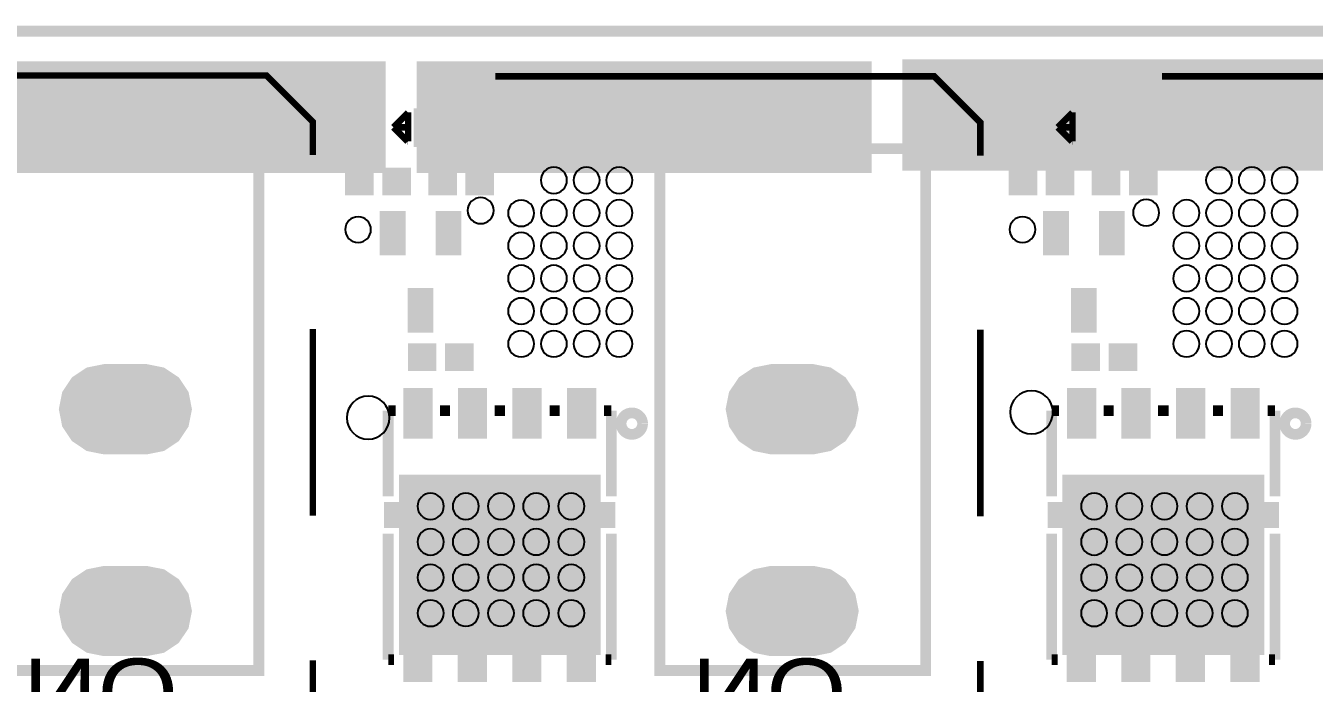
# Model space of a CAD drawing. Header units: millimetres. Extents: x -1 to 130, y -79 to 1.
# Drawn here: x 84.98 to 114.99, y -15.19 to 0.13 of the extents above; entities that cross this region are included whole.
import ezdxf
from ezdxf.enums import TextEntityAlignment as Align

# ---------------------------------------------------------------- set-up
doc = ezdxf.new("R2010")
doc.units = ezdxf.units.MM
doc.header["$MEASUREMENT"] = 0
for name, color, linetype, true_color in [('Board-Outline-Layer', 7, 'Continuous', 0xff00ff), ('Bottom-Silkscreen-Layer', 7, 'Continuous', 0x808000), ('Bottom-Solder-Mask-Layer', 7, 'Continuous', 0xff00ff), ('Multi-Layer', 7, 'Continuous', 0xc0c0c0), ('Top-Silkscreen-Layer', 7, 'Continuous', 0xffff00), ('Top-Solder-Mask-Layer', 7, 'Continuous', 0x800080)]:
    doc.layers.add(name, color=color, linetype=linetype, true_color=true_color)
doc.styles.get("Standard").update_dxf_attribs({"font": 'arial.ttf'})

msp = doc.modelspace()

# ---------------------------------------------------------------- hatches: boundary and pattern name
at = {"layer": 'Bottom-Solder-Mask-Layer'}
for points in [[(93.363, -0.7), (93.363, -3.3), (82.763, -3.3), (82.763, -0.7)], [(104.682, -0.7), (104.682, -3.3), (94.082, -3.3), (94.082, -0.7)], [(116, -0.65), (116, -3.25), (105.4, -3.25), (105.4, -0.65)], [(86.8, -9.855), (86.398, -9.775), (86.057, -9.547), (85.829, -9.206), (85.749, -8.804), (85.829, -8.402), (86.057, -8.061), (86.398, -7.833), (86.8, -7.753), (87.8, -7.753), (88.202, -7.833), (88.543, -8.061), (88.771, -8.402), (88.851, -8.804), (88.771, -9.206), (88.543, -9.547), (88.202, -9.775), (87.8, -9.855)], [(102.331, -9.855), (101.929, -9.775), (101.588, -9.547), (101.36, -9.206), (101.28, -8.804), (101.36, -8.402), (101.588, -8.061), (101.929, -7.833), (102.331, -7.753), (103.331, -7.753), (103.733, -7.833), (104.074, -8.061), (104.302, -8.402), (104.382, -8.804), (104.302, -9.206), (104.074, -9.547), (103.733, -9.775), (103.331, -9.855)], [(86.8, -14.555), (86.398, -14.475), (86.057, -14.247), (85.829, -13.906), (85.749, -13.504), (85.829, -13.102), (86.057, -12.761), (86.398, -12.533), (86.8, -12.453), (87.8, -12.453), (88.202, -12.533), (88.543, -12.761), (88.771, -13.102), (88.851, -13.504), (88.771, -13.906), (88.543, -14.247), (88.202, -14.475), (87.8, -14.555)], [(102.331, -14.555), (101.929, -14.475), (101.588, -14.247), (101.36, -13.906), (101.28, -13.504), (101.36, -13.102), (101.588, -12.761), (101.929, -12.533), (102.331, -12.453), (103.331, -12.453), (103.733, -12.533), (104.074, -12.761), (104.302, -13.102), (104.382, -13.504), (104.302, -13.906), (104.074, -14.247), (103.733, -14.475), (103.331, -14.555)]]:
    msp.add_hatch(color=256, dxfattribs=at).paths.add_polyline_path(points)
at = {"layer": 'Multi-Layer'}
for points in [[(86.8, -9.804), (86.366, -9.705), (86.018, -9.428), (85.825, -9.027), (85.825, -8.581), (86.018, -8.181), (86.366, -7.903), (86.8, -7.804), (87.8, -7.804), (88.234, -7.903), (88.582, -8.181), (88.775, -8.581), (88.775, -9.027), (88.582, -9.428), (88.234, -9.705), (87.8, -9.804)], [(86.8, -9.804), (86.366, -9.705), (86.018, -9.428), (85.825, -9.027), (85.825, -8.581), (86.018, -8.181), (86.366, -7.903), (86.8, -7.804), (87.8, -7.804), (88.234, -7.903), (88.582, -8.181), (88.775, -8.581), (88.775, -9.027), (88.582, -9.428), (88.234, -9.705), (87.8, -9.804)], [(86.8, -9.804), (86.366, -9.705), (86.018, -9.428), (85.825, -9.027), (85.825, -8.581), (86.018, -8.181), (86.366, -7.903), (86.8, -7.804), (87.8, -7.804), (88.234, -7.903), (88.582, -8.181), (88.775, -8.581), (88.775, -9.027), (88.582, -9.428), (88.234, -9.705), (87.8, -9.804)], [(102.331, -9.804), (101.897, -9.705), (101.549, -9.428), (101.356, -9.027), (101.356, -8.581), (101.549, -8.181), (101.897, -7.903), (102.331, -7.804), (103.331, -7.804), (103.765, -7.903), (104.113, -8.181), (104.306, -8.581), (104.306, -9.027), (104.113, -9.428), (103.765, -9.705), (103.331, -9.804)], [(102.331, -9.804), (101.897, -9.705), (101.549, -9.428), (101.356, -9.027), (101.356, -8.581), (101.549, -8.181), (101.897, -7.903), (102.331, -7.804), (103.331, -7.804), (103.765, -7.903), (104.113, -8.181), (104.306, -8.581), (104.306, -9.027), (104.113, -9.428), (103.765, -9.705), (103.331, -9.804)], [(102.331, -9.804), (101.897, -9.705), (101.549, -9.428), (101.356, -9.027), (101.356, -8.581), (101.549, -8.181), (101.897, -7.903), (102.331, -7.804), (103.331, -7.804), (103.765, -7.903), (104.113, -8.181), (104.306, -8.581), (104.306, -9.027), (104.113, -9.428), (103.765, -9.705), (103.331, -9.804)], [(86.8, -14.504), (86.366, -14.405), (86.018, -14.128), (85.825, -13.727), (85.825, -13.282), (86.018, -12.881), (86.366, -12.603), (86.8, -12.504), (87.8, -12.504), (88.234, -12.603), (88.582, -12.881), (88.775, -13.282), (88.775, -13.727), (88.582, -14.128), (88.234, -14.405), (87.8, -14.504)], [(86.8, -14.504), (86.366, -14.405), (86.018, -14.128), (85.825, -13.727), (85.825, -13.282), (86.018, -12.881), (86.366, -12.603), (86.8, -12.504), (87.8, -12.504), (88.234, -12.603), (88.582, -12.881), (88.775, -13.282), (88.775, -13.727), (88.582, -14.128), (88.234, -14.405), (87.8, -14.504)], [(86.8, -14.504), (86.366, -14.405), (86.018, -14.128), (85.825, -13.727), (85.825, -13.282), (86.018, -12.881), (86.366, -12.603), (86.8, -12.504), (87.8, -12.504), (88.234, -12.603), (88.582, -12.881), (88.775, -13.282), (88.775, -13.727), (88.582, -14.128), (88.234, -14.405), (87.8, -14.504)], [(102.331, -14.504), (101.897, -14.405), (101.549, -14.128), (101.356, -13.727), (101.356, -13.282), (101.549, -12.881), (101.897, -12.603), (102.331, -12.504), (103.331, -12.504), (103.765, -12.603), (104.113, -12.881), (104.306, -13.282), (104.306, -13.727), (104.113, -14.128), (103.765, -14.405), (103.331, -14.504)], [(102.331, -14.504), (101.897, -14.405), (101.549, -14.128), (101.356, -13.727), (101.356, -13.282), (101.549, -12.881), (101.897, -12.603), (102.331, -12.504), (103.331, -12.504), (103.765, -12.603), (104.113, -12.881), (104.306, -13.282), (104.306, -13.727), (104.113, -14.128), (103.765, -14.405), (103.331, -14.504)], [(102.331, -14.504), (101.897, -14.405), (101.549, -14.128), (101.356, -13.727), (101.356, -13.282), (101.549, -12.881), (101.897, -12.603), (102.331, -12.504), (103.331, -12.504), (103.765, -12.603), (104.113, -12.881), (104.306, -13.282), (104.306, -13.727), (104.113, -14.128), (103.765, -14.405), (103.331, -14.504)]]:
    msp.add_hatch(color=256, dxfattribs=at).paths.add_polyline_path(points)
at = {"layer": 'Top-Solder-Mask-Layer'}
for points in [[(93.316, -2.694), (92.414, -2.694), (92.414, -1.792), (93.316, -1.792)], [(94.915, -2.694), (94.013, -2.694), (94.013, -1.792), (94.915, -1.792)], [(108.789, -2.694), (107.888, -2.694), (107.888, -1.792), (108.789, -1.792)], [(110.388, -2.694), (109.487, -2.694), (109.487, -1.792), (110.388, -1.792)], [(95.901, -1.917), (95.901, -2.558), (95.234, -2.558), (95.234, -1.917)], [(96.766, -1.917), (96.766, -2.558), (96.099, -2.558), (96.099, -1.917)], [(111.401, -1.942), (111.401, -2.584), (110.734, -2.584), (110.734, -1.942)], [(112.267, -1.942), (112.267, -2.584), (111.599, -2.584), (111.599, -1.942)], [(92.417, -3.818), (92.417, -3.176), (93.084, -3.176), (93.084, -3.818)], [(93.282, -3.818), (93.282, -3.176), (93.95, -3.176), (93.95, -3.818)], [(94.354, -3.818), (94.354, -3.176), (95.021, -3.176), (95.021, -3.818)], [(95.219, -3.818), (95.219, -3.176), (95.887, -3.176), (95.887, -3.818)], [(107.872, -3.818), (107.872, -3.176), (108.539, -3.176), (108.539, -3.818)], [(108.738, -3.818), (108.738, -3.176), (109.405, -3.176), (109.405, -3.818)], [(109.809, -3.818), (109.809, -3.176), (110.476, -3.176), (110.476, -3.818)], [(110.674, -3.818), (110.674, -3.176), (111.342, -3.176), (111.342, -3.818)], [(93.826, -5.221), (93.224, -5.221), (93.224, -4.183), (93.826, -4.183)], [(95.126, -5.221), (94.524, -5.221), (94.524, -4.183), (95.126, -4.183)], [(109.276, -5.221), (108.674, -5.221), (108.674, -4.183), (109.276, -4.183)], [(110.576, -5.221), (109.974, -5.221), (109.974, -4.183), (110.576, -4.183)], [(94.476, -7.017), (93.874, -7.017), (93.874, -5.979), (94.476, -5.979)], [(109.926, -7.017), (109.324, -7.017), (109.324, -5.979), (109.926, -5.979)], [(94.546, -7.272), (94.546, -7.913), (93.879, -7.913), (93.879, -7.272)], [(95.412, -7.272), (95.412, -7.913), (94.744, -7.913), (94.744, -7.272)], [(110.001, -7.272), (110.001, -7.913), (109.334, -7.913), (109.334, -7.272)], [(110.867, -7.272), (110.867, -7.913), (110.199, -7.913), (110.199, -7.272)], [(86.8, -9.855), (86.398, -9.775), (86.057, -9.547), (85.829, -9.206), (85.749, -8.804), (85.829, -8.402), (86.057, -8.061), (86.398, -7.833), (86.8, -7.753), (87.8, -7.753), (88.202, -7.833), (88.543, -8.061), (88.771, -8.402), (88.851, -8.804), (88.771, -9.206), (88.543, -9.547), (88.202, -9.775), (87.8, -9.855)], [(102.331, -9.855), (101.929, -9.775), (101.588, -9.547), (101.36, -9.206), (101.28, -8.804), (101.36, -8.402), (101.588, -8.061), (101.929, -7.833), (102.331, -7.753), (103.331, -7.753), (103.733, -7.833), (104.074, -8.061), (104.302, -8.402), (104.382, -8.804), (104.302, -9.206), (104.074, -9.547), (103.733, -9.775), (103.331, -9.855)], [(94.456, -8.308), (94.456, -9.487), (93.776, -9.487), (93.776, -8.308)], [(95.726, -8.308), (95.726, -9.487), (95.046, -9.487), (95.046, -8.308)], [(96.996, -8.308), (96.996, -9.487), (96.316, -9.487), (96.316, -8.308)], [(98.266, -8.308), (98.266, -9.487), (97.586, -9.487), (97.586, -8.308)], [(109.911, -8.308), (109.911, -9.487), (109.231, -9.487), (109.231, -8.308)], [(111.181, -8.308), (111.181, -9.487), (110.501, -9.487), (110.501, -8.308)], [(112.451, -8.308), (112.451, -9.487), (111.771, -9.487), (111.771, -8.308)], [(113.721, -8.308), (113.721, -9.487), (113.041, -9.487), (113.041, -8.308)], [(98.371, -10.327), (98.371, -14.527), (93.671, -14.527), (93.671, -10.327)], [(113.826, -10.327), (113.826, -14.527), (109.126, -14.527), (109.126, -10.327)], [(94.377, -10.967), (94.377, -11.567), (93.327, -11.567), (93.327, -10.967)], [(98.715, -10.967), (98.715, -11.567), (97.665, -11.567), (97.665, -10.967)], [(109.832, -10.967), (109.832, -11.567), (108.782, -11.567), (108.782, -10.967)], [(114.17, -10.967), (114.17, -11.567), (113.12, -11.567), (113.12, -10.967)], [(86.8, -14.555), (86.398, -14.475), (86.057, -14.247), (85.829, -13.906), (85.749, -13.504), (85.829, -13.102), (86.057, -12.761), (86.398, -12.533), (86.8, -12.453), (87.8, -12.453), (88.202, -12.533), (88.543, -12.761), (88.771, -13.102), (88.851, -13.504), (88.771, -13.906), (88.543, -14.247), (88.202, -14.475), (87.8, -14.555)], [(102.331, -14.555), (101.929, -14.475), (101.588, -14.247), (101.36, -13.906), (101.28, -13.504), (101.36, -13.102), (101.588, -12.761), (101.929, -12.533), (102.331, -12.453), (103.331, -12.453), (103.733, -12.533), (104.074, -12.761), (104.302, -13.102), (104.382, -13.504), (104.302, -13.906), (104.074, -14.247), (103.733, -14.475), (103.331, -14.555)], [(94.451, -13.977), (94.451, -15.157), (93.771, -15.157), (93.771, -13.977)], [(95.721, -13.977), (95.721, -15.157), (95.041, -15.157), (95.041, -13.977)], [(96.991, -13.977), (96.991, -15.157), (96.311, -15.157), (96.311, -13.977)], [(98.261, -13.977), (98.261, -15.157), (97.581, -15.157), (97.581, -13.977)], [(109.906, -13.977), (109.906, -15.157), (109.226, -15.157), (109.226, -13.977)], [(111.176, -13.977), (111.176, -15.157), (110.496, -15.157), (110.496, -13.977)], [(112.446, -13.977), (112.446, -15.157), (111.766, -15.157), (111.766, -13.977)], [(113.716, -13.977), (113.716, -15.157), (113.036, -15.157), (113.036, -13.977)]]:
    msp.add_hatch(color=256, dxfattribs=at).paths.add_polyline_path(points)

# ---------------------------------------------------------------- linework, layer by layer
at = {"layer": 'Board-Outline-Layer', "const_width": 0.254}
msp.add_lwpolyline([(129.998, 0.002), (0.002, 0.002), (0, 0), (0.079, -64.978), (7.809, -72.725), (122.275, -72.725), (130, -65), (130, 0)], close=True, dxfattribs=at)
at = {"layer": 'Multi-Layer'}
for points in [[(96.975, -3.47, 1), (97.585, -3.47), (97.585, -3.47, 1), (96.975, -3.47)], [(97.737, -3.47, 1), (98.347, -3.47), (98.347, -3.47, 1), (97.737, -3.47)], [(98.499, -3.47, 1), (99.109, -3.47), (99.109, -3.47, 1), (98.499, -3.47)], [(112.469, -3.47, 1), (113.079, -3.47), (113.079, -3.47, 1), (112.469, -3.47)], [(113.231, -3.47, 1), (113.841, -3.47), (113.841, -3.47, 1), (113.231, -3.47)], [(113.993, -3.47, 1), (114.603, -3.47), (114.603, -3.47, 1), (113.993, -3.47)], [(95.27, -4.175, 1), (95.88, -4.175), (95.88, -4.175, 1), (95.27, -4.175)], [(96.213, -4.237, 1), (96.823, -4.237), (96.823, -4.237, 1), (96.213, -4.237)], [(96.975, -4.232, 1), (97.585, -4.232), (97.585, -4.232, 1), (96.975, -4.232)], [(97.737, -4.232, 1), (98.347, -4.232), (98.347, -4.232, 1), (97.737, -4.232)], [(98.499, -4.232, 1), (99.109, -4.232), (99.109, -4.232, 1), (98.499, -4.232)], [(110.77, -4.225, 1), (111.38, -4.225), (111.38, -4.225, 1), (110.77, -4.225)], [(111.707, -4.232, 1), (112.317, -4.232), (112.317, -4.232, 1), (111.707, -4.232)], [(112.469, -4.232, 1), (113.079, -4.232), (113.079, -4.232, 1), (112.469, -4.232)], [(113.231, -4.232, 1), (113.841, -4.232), (113.841, -4.232, 1), (113.231, -4.232)], [(113.993, -4.232, 1), (114.603, -4.232), (114.603, -4.232, 1), (113.993, -4.232)], [(92.42, -4.62, 1), (93.02, -4.62), (93.02, -4.62, 1), (92.42, -4.62)], [(107.895, -4.62, 1), (108.495, -4.62), (108.495, -4.62, 1), (107.895, -4.62)], [(96.213, -4.994, 1), (96.823, -4.994), (96.823, -4.994, 1), (96.213, -4.994)], [(96.975, -4.994, 1), (97.585, -4.994), (97.585, -4.994, 1), (96.975, -4.994)], [(97.737, -4.994, 1), (98.347, -4.994), (98.347, -4.994, 1), (97.737, -4.994)], [(98.499, -4.994, 1), (99.109, -4.994), (99.109, -4.994, 1), (98.499, -4.994)], [(111.707, -4.994, 1), (112.317, -4.994), (112.317, -4.994, 1), (111.707, -4.994)], [(112.469, -4.994, 1), (113.079, -4.994), (113.079, -4.994, 1), (112.469, -4.994)], [(113.231, -4.994, 1), (113.841, -4.994), (113.841, -4.994, 1), (113.231, -4.994)], [(113.993, -4.994, 1), (114.603, -4.994), (114.603, -4.994, 1), (113.993, -4.994)], [(96.213, -5.756, 1), (96.823, -5.756), (96.823, -5.756, 1), (96.213, -5.756)], [(96.975, -5.756, 1), (97.585, -5.756), (97.585, -5.756, 1), (96.975, -5.756)], [(97.737, -5.756, 1), (98.347, -5.756), (98.347, -5.756, 1), (97.737, -5.756)], [(98.499, -5.756, 1), (99.109, -5.756), (99.109, -5.756, 1), (98.499, -5.756)], [(111.707, -5.756, 1), (112.317, -5.756), (112.317, -5.756, 1), (111.707, -5.756)], [(112.469, -5.756, 1), (113.079, -5.756), (113.079, -5.756, 1), (112.469, -5.756)], [(113.231, -5.756, 1), (113.841, -5.756), (113.841, -5.756, 1), (113.231, -5.756)], [(113.993, -5.756, 1), (114.603, -5.756), (114.603, -5.756, 1), (113.993, -5.756)], [(96.213, -6.518, 1), (96.823, -6.518), (96.823, -6.518, 1), (96.213, -6.518)], [(96.975, -6.518, 1), (97.585, -6.518), (97.585, -6.518, 1), (96.975, -6.518)], [(97.737, -6.518, 1), (98.347, -6.518), (98.347, -6.518, 1), (97.737, -6.518)], [(98.499, -6.518, 1), (99.109, -6.518), (99.109, -6.518, 1), (98.499, -6.518)], [(111.707, -6.518, 1), (112.317, -6.518), (112.317, -6.518, 1), (111.707, -6.518)], [(112.469, -6.518, 1), (113.079, -6.518), (113.079, -6.518, 1), (112.469, -6.518)], [(113.231, -6.518, 1), (113.841, -6.518), (113.841, -6.518, 1), (113.231, -6.518)], [(113.993, -6.518, 1), (114.603, -6.518), (114.603, -6.518, 1), (113.993, -6.518)], [(96.213, -7.28, 1), (96.823, -7.28), (96.823, -7.28, 1), (96.213, -7.28)], [(96.975, -7.28, 1), (97.585, -7.28), (97.585, -7.28, 1), (96.975, -7.28)], [(97.737, -7.28, 1), (98.347, -7.28), (98.347, -7.28, 1), (97.737, -7.28)], [(98.499, -7.28, 1), (99.109, -7.28), (99.109, -7.28, 1), (98.499, -7.28)], [(111.707, -7.28, 1), (112.317, -7.28), (112.317, -7.28, 1), (111.707, -7.28)], [(112.469, -7.28, 1), (113.079, -7.28), (113.079, -7.28, 1), (112.469, -7.28)], [(113.231, -7.28, 1), (113.841, -7.28), (113.841, -7.28, 1), (113.231, -7.28)], [(113.993, -7.28, 1), (114.603, -7.28), (114.603, -7.28, 1), (113.993, -7.28)], [(94.104, -11.065, 1), (94.714, -11.065), (94.714, -11.065, 1), (94.104, -11.065)], [(94.924, -11.065, 1), (95.533, -11.065), (95.533, -11.065, 1), (94.924, -11.065)], [(95.743, -11.065, 1), (96.352, -11.065), (96.352, -11.065, 1), (95.743, -11.065)], [(96.562, -11.065, 1), (97.171, -11.065), (97.171, -11.065, 1), (96.562, -11.065)], [(97.381, -11.065, 1), (97.991, -11.065), (97.991, -11.065, 1), (97.381, -11.065)], [(109.559, -11.065, 1), (110.169, -11.065), (110.169, -11.065, 1), (109.559, -11.065)], [(110.379, -11.065, 1), (110.988, -11.065), (110.988, -11.065, 1), (110.379, -11.065)], [(111.198, -11.065, 1), (111.807, -11.065), (111.807, -11.065, 1), (111.198, -11.065)], [(112.017, -11.065, 1), (112.627, -11.065), (112.627, -11.065, 1), (112.017, -11.065)], [(112.836, -11.065, 1), (113.446, -11.065), (113.446, -11.065, 1), (112.836, -11.065)], [(94.104, -11.894, 1), (94.714, -11.894), (94.714, -11.894, 1), (94.104, -11.894)], [(94.924, -11.894, 1), (95.533, -11.894), (95.533, -11.894, 1), (94.924, -11.894)], [(95.743, -11.894, 1), (96.352, -11.894), (96.352, -11.894, 1), (95.743, -11.894)], [(96.562, -11.894, 1), (97.171, -11.894), (97.171, -11.894, 1), (96.562, -11.894)], [(97.381, -11.894, 1), (97.991, -11.894), (97.991, -11.894, 1), (97.381, -11.894)], [(109.559, -11.894, 1), (110.169, -11.894), (110.169, -11.894, 1), (109.559, -11.894)], [(110.379, -11.894, 1), (110.988, -11.894), (110.988, -11.894, 1), (110.379, -11.894)], [(111.198, -11.894, 1), (111.807, -11.894), (111.807, -11.894, 1), (111.198, -11.894)], [(112.017, -11.894, 1), (112.627, -11.894), (112.627, -11.894, 1), (112.017, -11.894)], [(112.836, -11.894, 1), (113.446, -11.894), (113.446, -11.894, 1), (112.836, -11.894)], [(94.104, -12.724, 1), (94.714, -12.724), (94.714, -12.724, 1), (94.104, -12.724)], [(94.924, -12.724, 1), (95.533, -12.724), (95.533, -12.724, 1), (94.924, -12.724)], [(95.743, -12.724, 1), (96.352, -12.724), (96.352, -12.724, 1), (95.743, -12.724)], [(96.562, -12.724, 1), (97.171, -12.724), (97.171, -12.724, 1), (96.562, -12.724)], [(97.381, -12.724, 1), (97.991, -12.724), (97.991, -12.724, 1), (97.381, -12.724)], [(109.559, -12.724, 1), (110.169, -12.724), (110.169, -12.724, 1), (109.559, -12.724)], [(110.379, -12.724, 1), (110.988, -12.724), (110.988, -12.724, 1), (110.379, -12.724)], [(111.198, -12.724, 1), (111.807, -12.724), (111.807, -12.724, 1), (111.198, -12.724)], [(112.017, -12.724, 1), (112.627, -12.724), (112.627, -12.724, 1), (112.017, -12.724)], [(112.836, -12.724, 1), (113.446, -12.724), (113.446, -12.724, 1), (112.836, -12.724)], [(94.104, -13.554, 1), (94.714, -13.554), (94.714, -13.554, 1), (94.104, -13.554)], [(94.924, -13.554, 1), (95.533, -13.554), (95.533, -13.554, 1), (94.924, -13.554)], [(95.743, -13.554, 1), (96.352, -13.554), (96.352, -13.554, 1), (95.743, -13.554)], [(96.562, -13.554, 1), (97.171, -13.554), (97.171, -13.554, 1), (96.562, -13.554)], [(97.381, -13.554, 1), (97.991, -13.554), (97.991, -13.554, 1), (97.381, -13.554)], [(109.559, -13.554, 1), (110.169, -13.554), (110.169, -13.554, 1), (109.559, -13.554)], [(110.379, -13.554, 1), (110.988, -13.554), (110.988, -13.554, 1), (110.379, -13.554)], [(111.198, -13.554, 1), (111.807, -13.554), (111.807, -13.554, 1), (111.198, -13.554)], [(112.017, -13.554, 1), (112.627, -13.554), (112.627, -13.554, 1), (112.017, -13.554)], [(112.836, -13.554, 1), (113.446, -13.554), (113.446, -13.554, 1), (112.836, -13.554)]]:
    msp.add_lwpolyline(points, format="xyb", dxfattribs=at)
for points in [[(107.906, -8.875, 1), (108.906, -8.875, 1)], [(92.455, -9, 1), (93.455, -9, 1)]]:
    msp.add_lwpolyline(points, format="xyb", close=True, dxfattribs=at)
at = {"layer": 'Top-Silkscreen-Layer'}
for points, const_width in [([(80.365, -1.031), (90.59, -1.031), (91.665, -2.106), (91.665, -2.881)], 0.15), ([(95.914, -1.05), (106.139, -1.05), (107.214, -2.125), (107.214, -2.9)], 0.15), ([(111.445, -1.05), (121.67, -1.05), (122.745, -2.125), (122.745, -2.9)], 0.15), ([(93.885, -1.896), (93.545, -2.236)], 0.15), ([(93.885, -1.896), (93.545, -2.236)], 0.15), ([(93.885, -1.886), (93.885, -1.896)], 0.15), ([(93.885, -1.886), (93.885, -2.566)], 0.15), ([(93.885, -1.886), (93.885, -1.896)], 0.15), ([(93.885, -1.886), (93.885, -2.566)], 0.15), ([(109.358, -1.896), (109.018, -2.236)], 0.15), ([(109.358, -1.896), (109.018, -2.236)], 0.15), ([(109.358, -1.886), (109.358, -1.896)], 0.15), ([(109.358, -1.886), (109.358, -2.566)], 0.15), ([(109.358, -1.886), (109.358, -1.896)], 0.15), ([(109.358, -1.886), (109.358, -2.566)], 0.15), ([(93.875, -2.566), (93.545, -2.236)], 0.15), ([(93.885, -2.236), (93.545, -2.236)], 0.15), ([(93.875, -2.566), (93.545, -2.236)], 0.15), ([(93.885, -2.236), (93.545, -2.236)], 0.15), ([(109.348, -2.566), (109.018, -2.236)], 0.15), ([(109.358, -2.236), (109.018, -2.236)], 0.15), ([(109.348, -2.566), (109.018, -2.236)], 0.15), ([(109.358, -2.236), (109.018, -2.236)], 0.15), ([(93.885, -2.566), (93.875, -2.566)], 0.15), ([(93.885, -2.566), (93.875, -2.566)], 0.15), ([(109.358, -2.566), (109.348, -2.566)], 0.15), ([(109.358, -2.566), (109.348, -2.566)], 0.15), ([(91.665, -6.931), (91.665, -11.281)], 0.15), ([(107.214, -6.95), (107.214, -11.3)], 0.15), ([(93.592, -8.837), (93.421, -8.837)], 0.25), ([(93.421, -10.835), (93.421, -8.837)], 0.25), ([(93.592, -8.837), (93.421, -8.837)], 0.25), ([(93.421, -10.835), (93.421, -8.837)], 0.25), ([(94.862, -8.837), (94.63, -8.837)], 0.25), ([(94.862, -8.837), (94.63, -8.837)], 0.25), ([(96.142, -8.837), (95.9, -8.837)], 0.25), ([(96.142, -8.837), (95.9, -8.837)], 0.25), ([(97.412, -8.837), (97.18, -8.837)], 0.25), ([(97.412, -8.837), (97.18, -8.837)], 0.25), ([(98.621, -8.837), (98.45, -8.837)], 0.25), ([(98.621, -8.837), (98.45, -8.837)], 0.25), ([(98.621, -8.837), (98.621, -10.835)], 0.25), ([(98.621, -8.837), (98.621, -10.835)], 0.25), ([(109.047, -8.837), (108.876, -8.837)], 0.25), ([(108.876, -10.835), (108.876, -8.837)], 0.25), ([(109.047, -8.837), (108.876, -8.837)], 0.25), ([(108.876, -10.835), (108.876, -8.837)], 0.25), ([(110.317, -8.837), (110.085, -8.837)], 0.25), ([(110.317, -8.837), (110.085, -8.837)], 0.25), ([(111.597, -8.837), (111.355, -8.837)], 0.25), ([(111.597, -8.837), (111.355, -8.837)], 0.25), ([(112.867, -8.837), (112.635, -8.837)], 0.25), ([(112.867, -8.837), (112.635, -8.837)], 0.25), ([(114.076, -8.837), (113.905, -8.837)], 0.25), ([(114.076, -8.837), (113.905, -8.837)], 0.25), ([(114.076, -8.837), (114.076, -10.835)], 0.25), ([(114.076, -8.837), (114.076, -10.835)], 0.25), ([(93.421, -14.637), (93.421, -11.7)], 0.25), ([(93.421, -14.637), (93.421, -11.7)], 0.25), ([(98.621, -11.7), (98.621, -14.637)], 0.25), ([(98.621, -11.7), (98.621, -14.637)], 0.25), ([(108.876, -14.637), (108.876, -11.7)], 0.25), ([(108.876, -14.637), (108.876, -11.7)], 0.25), ([(114.076, -11.7), (114.076, -14.637)], 0.25), ([(114.076, -11.7), (114.076, -14.637)], 0.25), ([(91.665, -14.649), (91.665, -16.831)], 0.15), ([(93.558, -14.637), (93.421, -14.637)], 0.25), ([(93.558, -14.637), (93.421, -14.637)], 0.25), ([(93.558, -14.637), (93.521, -14.637)], 0.25), ([(93.558, -14.637), (93.521, -14.637)], 0.25), ([(98.621, -14.637), (98.484, -14.637)], 0.25), ([(98.521, -14.637), (98.484, -14.637)], 0.25), ([(98.621, -14.637), (98.484, -14.637)], 0.25), ([(98.521, -14.637), (98.484, -14.637)], 0.25), ([(107.214, -14.668), (107.214, -16.85)], 0.15), ([(109.013, -14.637), (108.876, -14.637)], 0.25), ([(109.013, -14.637), (108.876, -14.637)], 0.25), ([(109.013, -14.637), (108.976, -14.637)], 0.25), ([(109.013, -14.637), (108.976, -14.637)], 0.25), ([(114.076, -14.637), (113.939, -14.637)], 0.25), ([(113.976, -14.637), (113.939, -14.637)], 0.25), ([(114.076, -14.637), (113.939, -14.637)], 0.25), ([(113.976, -14.637), (113.939, -14.637)], 0.25)]:
    msp.add_lwpolyline(points, dxfattribs=dict(at, const_width=const_width))
at = {"layer": 'Top-Silkscreen-Layer', "const_width": 0.254}
for points in [[(90.409, -2.733), (90.409, -14.887), (84.217, -14.887), (84.217, -2.733)], [(90.409, -2.733), (90.409, -14.887), (84.217, -14.887), (84.217, -2.733)], [(105.94, -2.733), (105.94, -14.887), (99.748, -14.887), (99.748, -2.733)], [(105.94, -2.733), (105.94, -14.887), (99.748, -14.887), (99.748, -2.733)]]:
    msp.add_lwpolyline(points, close=True, dxfattribs=at)
at = {"layer": 'Top-Silkscreen-Layer', "const_width": 0.5}
for points in [[(99.221, -9.137, 0.995), (98.972, -9.139, 0.995), (99.221, -9.14)], [(99.221, -9.137, 0.995), (98.972, -9.139, 0.995), (99.221, -9.14)], [(114.676, -9.137, 0.995), (114.427, -9.139, 0.995), (114.676, -9.14)], [(114.676, -9.137, 0.995), (114.427, -9.139, 0.995), (114.676, -9.14)]]:
    msp.add_lwpolyline(points, format="xyb", dxfattribs=at)

# ---------------------------------------------------------------- texts
at = {"layer": 'Bottom-Silkscreen-Layer', "text_generation_flag": 2, "width": 1.1}
for p in [(88.525, -16.65), (104.1, -16.65)]:
    msp.add_text('ON', height=1.568, dxfattribs=at).set_placement(p, align=Align.BOTTOM_LEFT)

doc.saveas('drawing.dxf')
